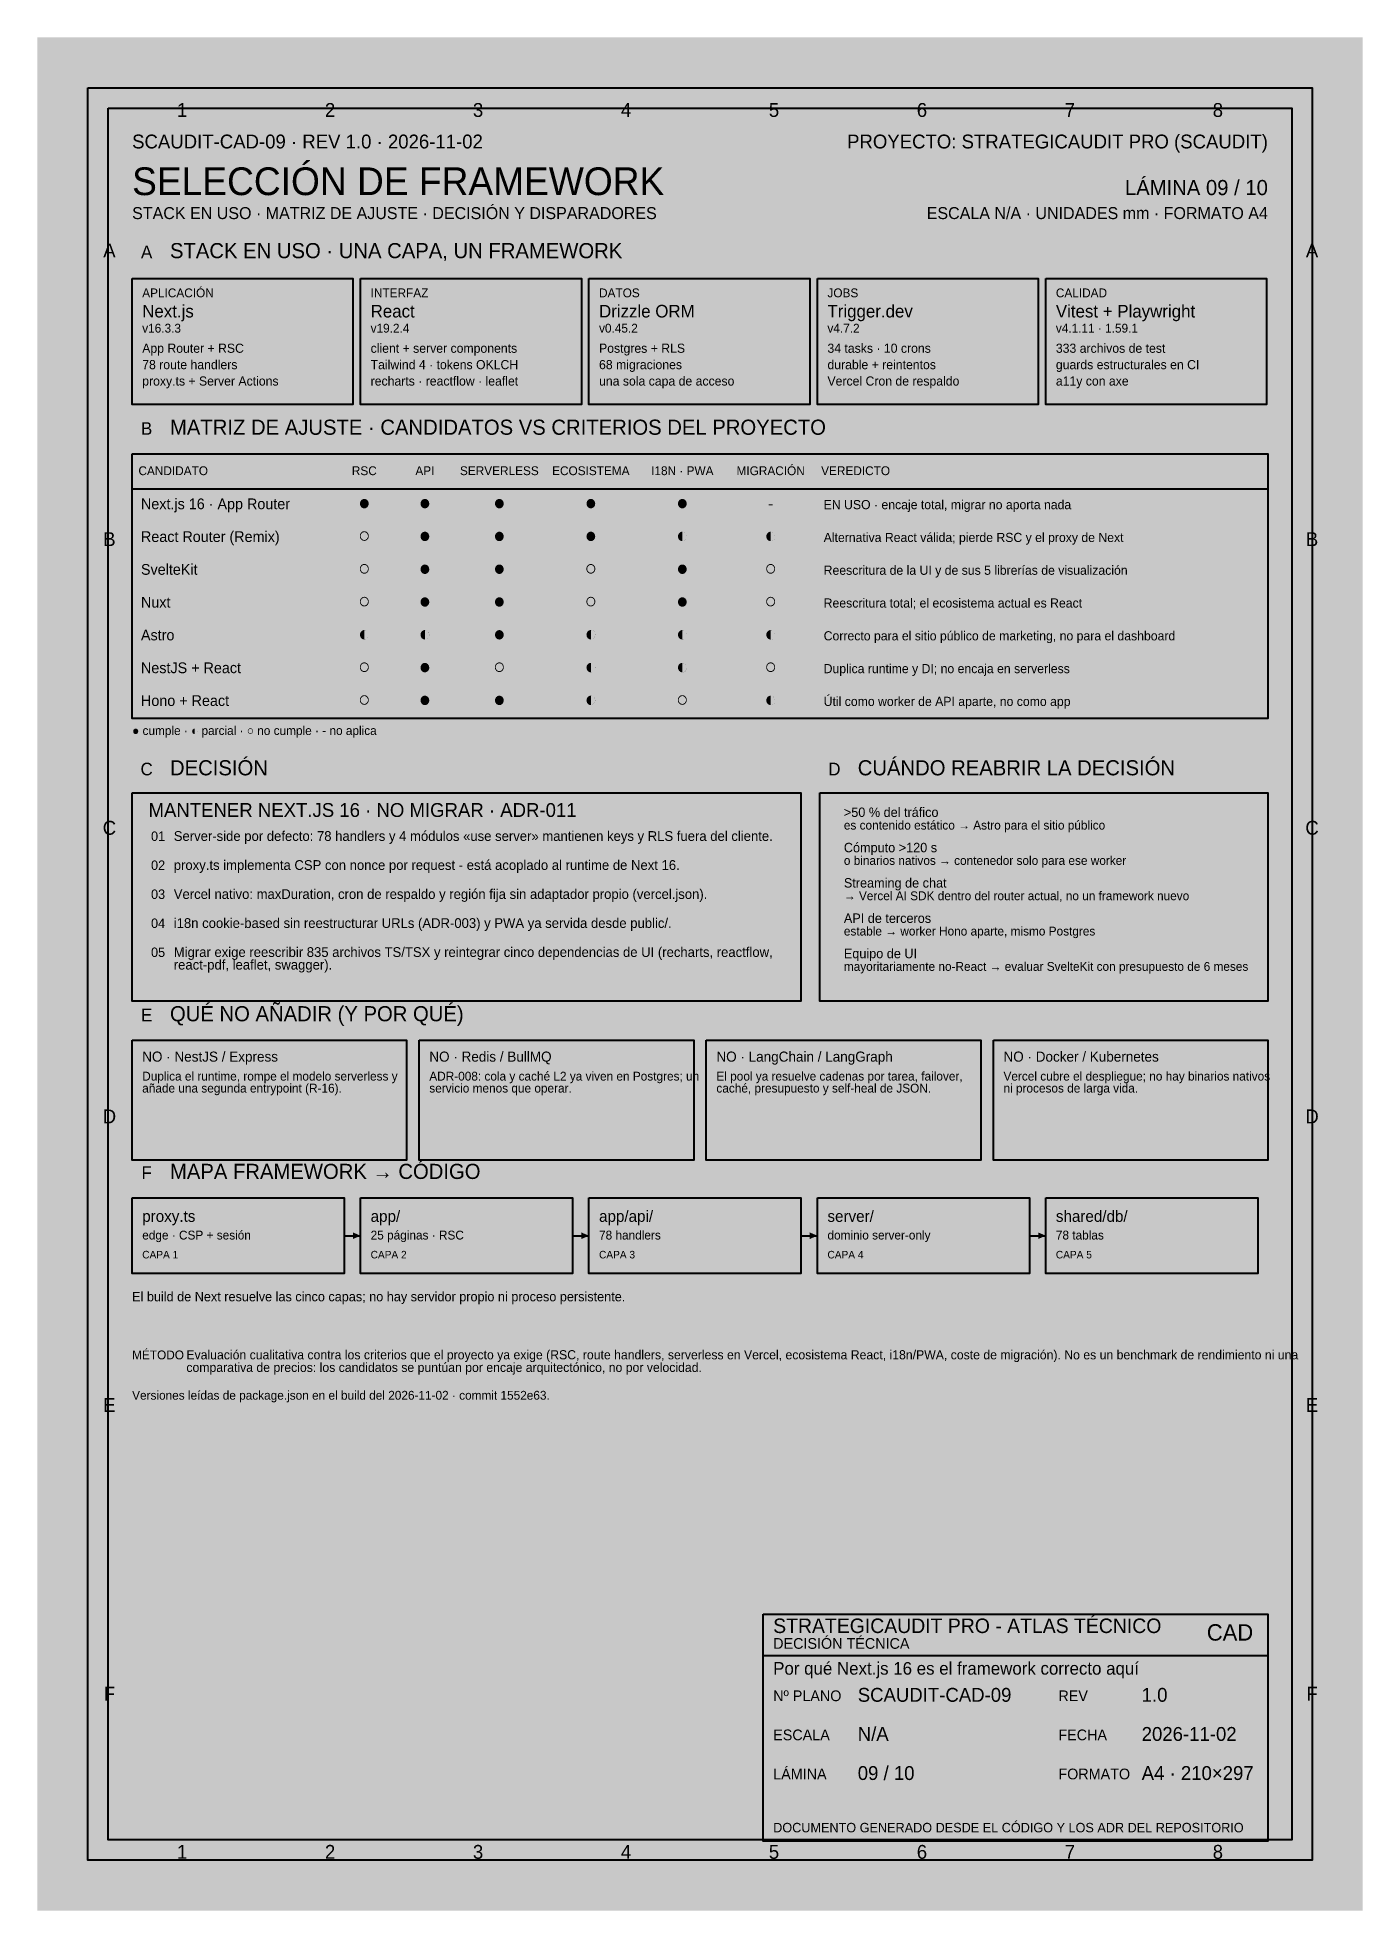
# Model space of a CAD drawing. Header units: millimetres. Extents: x 0 to 210, y 0 to 297.
import ezdxf
from ezdxf.enums import TextEntityAlignment as Align

# ---------------------------------------------------------------- set-up
doc = ezdxf.new("R2010")
doc.units = ezdxf.units.MM
for name, color, linetype, lineweight in [('BLUE', 5, 'CONTINUOUS', 0), ('CARD', 255, 'CONTINUOUS', 0), ('FAINT', 9, 'CONTINUOUS', 9), ('GOLD', 40, 'CONTINUOUS', 0), ('GREEN', 3, 'CONTINUOUS', 0), ('INK', 7, 'CONTINUOUS', 40), ('PAPER', 254, 'CONTINUOUS', 0), ('RED', 1, 'CONTINUOUS', 0), ('SHADE', 253, 'CONTINUOUS', 0), ('SOFT', 8, 'CONTINUOUS', 0), ('TEAL', 4, 'CONTINUOUS', 0)]:
    doc.layers.add(name, color=color, linetype=linetype, lineweight=lineweight)
doc.styles.add('MONO', font='txt', dxfattribs={"width": 0.62})

msp = doc.modelspace()

# ---------------------------------------------------------------- linework, layer by layer
at = {"layer": 'BLUE', "color": 5}
for points in [[(15, 266.8), (41, 266.8), (15, 266.2), (41, 266.2)], [(184.4, 46), (193.6, 46), (184.4, 41.4), (193.6, 41.4)]]:
    msp.add_solid(points, dxfattribs=at)
at = {"layer": 'CARD', "color": 255}
for points in [[(15, 258.8), (50, 258.8), (15, 238.8), (50, 238.8)], [(51.2, 258.8), (86.2, 258.8), (51.2, 238.8), (86.2, 238.8)], [(87.4, 258.8), (122.4, 258.8), (87.4, 238.8), (122.4, 238.8)], [(123.6, 258.8), (158.6, 258.8), (123.6, 238.8), (158.6, 238.8)], [(159.8, 258.8), (194.8, 258.8), (159.8, 238.8), (194.8, 238.8)], [(15, 177.2), (121, 177.2), (15, 144.2), (121, 144.2)], [(124, 177.2), (195, 177.2), (124, 144.2), (195, 144.2)], [(15, 138), (58.5, 138), (15, 119), (58.5, 119)], [(60.5, 138), (104, 138), (60.5, 119), (104, 119)], [(106, 138), (149.5, 138), (106, 119), (149.5, 119)], [(151.5, 138), (195, 138), (151.5, 119), (195, 119)], [(15, 113), (48.6, 113), (15, 101), (48.6, 101)], [(51.2, 113), (84.8, 113), (51.2, 101), (84.8, 101)], [(87.4, 113), (121, 113), (87.4, 101), (121, 101)], [(123.6, 113), (157.2, 113), (123.6, 101), (157.2, 101)], [(159.8, 113), (193.4, 113), (159.8, 101), (193.4, 101)], [(115, 47), (195, 47), (115, 11), (195, 11)]]:
    msp.add_solid(points, dxfattribs=at)
at = {"layer": 'GOLD', "color": 40}
for points in [[(15, 264.2), (19.6, 264.2), (15, 261.2), (19.6, 261.2)], [(15, 258.8), (50, 258.8), (15, 258.2), (50, 258.2)], [(123.6, 258.8), (158.6, 258.8), (123.6, 258.2), (158.6, 258.2)], [(15, 236.2), (19.6, 236.2), (15, 233.2), (19.6, 233.2)], [(15, 182.2), (19.6, 182.2), (15, 179.2), (19.6, 179.2)], [(124, 182.2), (128.6, 182.2), (124, 179.2), (128.6, 179.2)], [(15, 177.2), (15.8, 177.2), (15, 144.2), (15.8, 144.2)], [(126, 169.6), (126.5, 169.6), (126, 165.6), (126.5, 165.6)], [(126, 164), (126.5, 164), (126, 160), (126.5, 160)], [(15, 143.2), (19.6, 143.2), (15, 140.2), (19.6, 140.2)], [(15, 118.2), (19.6, 118.2), (15, 115.2), (19.6, 115.2)]]:
    msp.add_solid(points, dxfattribs=at)
at = {"layer": 'INK'}
for points in [[(8, 289), (202, 289), (202, 8), (8, 8)], [(11.2, 285.8), (198.8, 285.8), (198.8, 11.2), (11.2, 11.2)], [(15, 258.8), (50, 258.8), (50, 238.8), (15, 238.8)], [(51.2, 258.8), (86.2, 258.8), (86.2, 238.8), (51.2, 238.8)], [(87.4, 258.8), (122.4, 258.8), (122.4, 238.8), (87.4, 238.8)], [(123.6, 258.8), (158.6, 258.8), (158.6, 238.8), (123.6, 238.8)], [(159.8, 258.8), (194.8, 258.8), (194.8, 238.8), (159.8, 238.8)], [(15, 231), (195, 231), (195, 225.4), (15, 225.4)], [(15, 231), (195, 231), (195, 189), (15, 189)], [(15, 177.2), (121, 177.2), (121, 144.2), (15, 144.2)], [(124, 177.2), (195, 177.2), (195, 144.2), (124, 144.2)], [(15, 138), (58.5, 138), (58.5, 119), (15, 119)], [(60.5, 138), (104, 138), (104, 119), (60.5, 119)], [(106, 138), (149.5, 138), (149.5, 119), (106, 119)], [(151.5, 138), (195, 138), (195, 119), (151.5, 119)], [(15, 113), (48.6, 113), (48.6, 101), (15, 101)], [(51.2, 113), (84.8, 113), (84.8, 101), (51.2, 101)], [(87.4, 113), (121, 113), (121, 101), (87.4, 101)], [(123.6, 113), (157.2, 113), (157.2, 101), (123.6, 101)], [(159.8, 113), (193.4, 113), (193.4, 101), (159.8, 101)], [(115, 47), (195, 47), (195, 11), (115, 11)], [(115, 47), (195, 47), (195, 40.4), (115, 40.4)]]:
    msp.add_lwpolyline(points, close=True, dxfattribs=at)
for points in [[(48.6, 107), (51.2, 107)], [(84.8, 107), (87.4, 107)], [(121, 107), (123.6, 107)], [(157.2, 107), (159.8, 107)]]:
    msp.add_lwpolyline(points, dxfattribs=at)
at = {"layer": 'INK', "color": 7}
for points in [[(159.8, 258.8), (194.8, 258.8), (159.8, 258.2), (194.8, 258.2)], [(126, 152.8), (126.5, 152.8), (126, 148.8), (126.5, 148.8)], [(51.2, 107), (50, 106.48), (50, 107.52), (50, 107)], [(87.4, 107), (86.2, 106.48), (86.2, 107.52), (86.2, 107)], [(123.6, 107), (122.4, 106.48), (122.4, 107.52), (122.4, 107)], [(159.8, 107), (158.6, 106.48), (158.6, 107.52), (158.6, 107)]]:
    msp.add_solid(points, dxfattribs=at)
at = {"layer": 'PAPER', "color": 254}
for points in [[(0, 297), (210, 297), (0, 0), (210, 0)], [(15, 231), (195, 231), (15, 225.4), (195, 225.4)], [(115, 47), (195, 47), (115, 40.4), (195, 40.4)]]:
    msp.add_solid(points, dxfattribs=at)
at = {"layer": 'RED', "color": 1}
for points in [[(15, 138), (58.5, 138), (15, 137.5), (58.5, 137.5)], [(60.5, 138), (104, 138), (60.5, 137.5), (104, 137.5)], [(106, 138), (149.5, 138), (106, 137.5), (149.5, 137.5)], [(151.5, 138), (195, 138), (151.5, 137.5), (195, 137.5)]]:
    msp.add_solid(points, dxfattribs=at)
at = {"layer": 'SHADE', "color": 253}
msp.add_solid([(15, 225.4), (195, 225.4), (15, 220.2), (195, 220.2)], dxfattribs=at)
at = {"layer": 'TEAL', "color": 4}
for points in [[(51.2, 258.8), (86.2, 258.8), (51.2, 258.2), (86.2, 258.2)], [(87.4, 258.8), (122.4, 258.8), (87.4, 258.2), (122.4, 258.2)], [(126, 175.2), (126.5, 175.2), (126, 171.2), (126.5, 171.2)], [(126, 158.4), (126.5, 158.4), (126, 154.4), (126.5, 154.4)]]:
    msp.add_solid(points, dxfattribs=at)

# ---------------------------------------------------------------- texts
at = {"layer": 'FAINT', "style": 'MONO'}
msp.add_text('-', height=1.8, dxfattribs=at).set_placement((116.2, 222.2), align=Align.CENTER)
for s, height, p in [('● cumple · ◐ parcial · ○ no cumple · - no aplica', 1.4, (15, 186.4)), ('01', 1.5, (18, 169.6)), ('02', 1.5, (18, 165)), ('03', 1.5, (18, 160.4)), ('04', 1.5, (18, 155.8)), ('05', 1.5, (18, 151.2)), ('CAPA 1', 1.2, (16.6, 103.4)), ('CAPA 2', 1.2, (52.8, 103.4)), ('CAPA 3', 1.2, (89, 103.4)), ('CAPA 4', 1.2, (125.2, 103.4)), ('CAPA 5', 1.2, (161.4, 103.4)), ('Versiones leídas de package.json en el build del 2026-11-02 · commit 1552e63.', 1.4, (15, 81)), ('DOCUMENTO GENERADO DESDE EL CÓDIGO Y LOS ADR DEL REPOSITORIO', 1.5, (116.6, 12.4))]:
    msp.add_text(s, height=height, dxfattribs=at).set_placement(p)
at = {"layer": 'GOLD', "style": 'MONO'}
for s, height, p in [('APLICACIÓN', 1.4, (16.6, 255.8)), ('JOBS', 1.4, (125.2, 255.8)), ('MANTENER NEXT.JS 16 · NO MIGRAR · ADR-011', 2.2, (17.6, 173.4))]:
    msp.add_text(s, height=height, dxfattribs=at).set_placement(p)
for p in [(102.2, 216.9), (116.2, 216.9), (51.8, 201.3), (61.4, 201.3), (87.7, 201.3), (102.2, 201.3), (116.2, 201.3), (87.7, 196.1), (102.2, 196.1), (87.7, 190.9), (116.2, 190.9)]:
    msp.add_text('◐', height=2.4, dxfattribs=at).set_placement(p, align=Align.CENTER)
at = {"layer": 'GREEN', "style": 'MONO'}
for p in [(51.8, 222.1), (61.4, 222.1), (73.2, 222.1), (87.7, 222.1), (102.2, 222.1), (61.4, 216.9), (73.2, 216.9), (87.7, 216.9), (61.4, 211.7), (73.2, 211.7), (102.2, 211.7), (61.4, 206.5), (73.2, 206.5), (102.2, 206.5), (73.2, 201.3), (61.4, 196.1), (61.4, 190.9), (73.2, 190.9)]:
    msp.add_text('●', height=2.4, dxfattribs=at).set_placement(p, align=Align.CENTER)
at = {"layer": 'INK', "style": 'MONO'}
for s, height, p in [('SELECCIÓN DE FRAMEWORK', 4.4, (15, 272)), ('STACK EN USO · UNA CAPA, UN FRAMEWORK', 2.4, (21, 262)), ('CALIDAD', 1.4, (161.4, 255.8)), ('Next.js', 2, (16.6, 252.6)), ('React', 2, (52.8, 252.6)), ('Drizzle ORM', 2, (89, 252.6)), ('Trigger.dev', 2, (125.2, 252.6)), ('Vitest + Playwright', 2, (161.4, 252.6)), ('MATRIZ DE AJUSTE · CANDIDATOS VS CRITERIOS DEL PROYECTO', 2.4, (21, 234)), ('CANDIDATO', 1.4, (16, 227.6)), ('VEREDICTO', 1.4, (124.2, 227.6)), ('Next.js 16 · App Router', 1.7, (16.4, 222.2)), ('React Router (Remix)', 1.7, (16.4, 217)), ('SvelteKit', 1.7, (16.4, 211.8)), ('Nuxt', 1.7, (16.4, 206.6)), ('Astro', 1.7, (16.4, 201.4)), ('NestJS + React', 1.7, (16.4, 196.2)), ('Hono + React', 1.7, (16.4, 191)), ('DECISIÓN', 2.4, (21, 180)), ('CUÁNDO REABRIR LA DECISIÓN', 2.4, (130, 180)), ('>50 % del tráfico', 1.5, (127.8, 173.4)), ('Cómputo >120 s', 1.5, (127.8, 167.8)), ('Streaming de chat', 1.5, (127.8, 162.2)), ('API de terceros', 1.5, (127.8, 156.6)), ('Equipo de UI', 1.5, (127.8, 151)), ('QUÉ NO AÑADIR (Y POR QUÉ)', 2.4, (21, 141)), ('MAPA FRAMEWORK → CÓDIGO', 2.4, (21, 116)), ('proxy.ts', 1.8, (16.6, 109.2)), ('app/', 1.8, (52.8, 109.2)), ('app/api/', 1.8, (89, 109.2)), ('server/', 1.8, (125.2, 109.2)), ('shared/db/', 1.8, (161.4, 109.2)), ('MÉTODO', 1.4, (15, 87.4)), ('STRATEGICAUDIT PRO - ATLAS TÉCNICO', 2.3, (116.6, 44)), ('SCAUDIT-CAD-09', 2.2, (130, 33.1)), ('1.0', 2.2, (175, 33.1)), ('N/A', 2.2, (130, 26.9)), ('2026-11-02', 2.2, (175, 26.9)), ('09 / 10', 2.2, (130, 20.7)), ('A4 · 210×297', 2.2, (175, 20.7))]:
    msp.add_text(s, height=height, dxfattribs=at).set_placement(p)
msp.add_text('LÁMINA 09 / 10', height=2.4, dxfattribs=at).set_placement((195, 272), align=Align.RIGHT)
for s, p in [('RSC', (51.8, 227.6)), ('API', (61.4, 227.6)), ('SERVERLESS', (73.2, 227.6)), ('ECOSISTEMA', (87.7, 227.6)), ('I18N · PWA', (102.2, 227.6)), ('MIGRACIÓN', (116.2, 227.6))]:
    msp.add_text(s, height=1.4, dxfattribs=at).set_placement(p, align=Align.CENTER)
at = {"layer": 'PAPER', "style": 'MONO'}
for s, height, p in [('A', 2, (17.3, 262)), ('B', 2, (17.3, 234)), ('C', 2, (17.3, 180)), ('D', 2, (126.3, 180)), ('E', 2, (17.3, 141)), ('F', 2, (17.3, 116)), ('CAD', 2.6, (189, 42.8))]:
    msp.add_text(s, height=height, dxfattribs=at).set_placement(p, align=Align.CENTER)
at = {"layer": 'RED', "style": 'MONO'}
for p in [(51.8, 216.9), (51.8, 211.7), (87.7, 211.7), (116.2, 211.7), (51.8, 206.5), (87.7, 206.5), (116.2, 206.5), (51.8, 196.1), (73.2, 196.1), (116.2, 196.1), (51.8, 190.9), (102.2, 190.9)]:
    msp.add_text('○', height=2.4, dxfattribs=at).set_placement(p, align=Align.CENTER)
for s, p in [('NO · NestJS / Express', (16.6, 134.6)), ('NO · Redis / BullMQ', (62.1, 134.6)), ('NO · LangChain / LangGraph', (107.6, 134.6)), ('NO · Docker / Kubernetes', (153.1, 134.6))]:
    msp.add_text(s, height=1.6, dxfattribs=at).set_placement(p)
at = {"layer": 'SOFT', "style": 'MONO'}
for s, p in [('1', (22.925, 284.4)), ('2', (46.375, 284.4)), ('3', (69.825, 284.4)), ('4', (93.275, 284.4)), ('5', (116.725, 284.4)), ('6', (140.175, 284.4)), ('7', (163.625, 284.4)), ('8', (187.075, 284.4)), ('A', (11.4, 262.117)), ('A', (202, 262.117)), ('B', (11.4, 216.35)), ('B', (202, 216.35)), ('C', (11.4, 170.583)), ('C', (202, 170.583)), ('D', (11.4, 124.817)), ('D', (202, 124.817)), ('E', (11.4, 79.05)), ('E', (202, 79.05)), ('F', (11.4, 33.283)), ('F', (202, 33.283)), ('1', (22.925, 8.2)), ('2', (46.375, 8.2)), ('3', (69.825, 8.2)), ('4', (93.275, 8.2)), ('5', (116.725, 8.2)), ('6', (140.175, 8.2)), ('7', (163.625, 8.2)), ('8', (187.075, 8.2))]:
    msp.add_text(s, height=2.2, dxfattribs=at).set_placement(p, align=Align.CENTER)
for s, height, p in [('SCAUDIT-CAD-09 · REV 1.0 · 2026-11-02', 2.2, (15, 279.4)), ('STACK EN USO · MATRIZ DE AJUSTE · DECISIÓN Y DISPARADORES', 1.9, (15, 268.2)), ('v16.3.3', 1.4, (16.6, 250.2)), ('v19.2.4', 1.4, (52.8, 250.2)), ('v0.45.2', 1.4, (89, 250.2)), ('v4.7.2', 1.4, (125.2, 250.2)), ('v4.1.11 · 1.59.1', 1.4, (161.4, 250.2)), ('App Router + RSC', 1.45, (16.6, 247)), ('client + server components', 1.45, (52.8, 247)), ('Postgres + RLS', 1.45, (89, 247)), ('34 tasks · 10 crons', 1.45, (125.2, 247)), ('333 archivos de test', 1.45, (161.4, 247)), ('78 route handlers', 1.45, (16.6, 244.4)), ('Tailwind 4 · tokens OKLCH', 1.45, (52.8, 244.4)), ('68 migraciones', 1.45, (89, 244.4)), ('durable + reintentos', 1.45, (125.2, 244.4)), ('guards estructurales en CI', 1.45, (161.4, 244.4)), ('proxy.ts + Server Actions', 1.45, (16.6, 241.8)), ('recharts · reactflow · leaflet', 1.45, (52.8, 241.8)), ('una sola capa de acceso', 1.45, (89, 241.8)), ('Vercel Cron de respaldo', 1.45, (125.2, 241.8)), ('a11y con axe', 1.45, (161.4, 241.8)), ('EN USO · encaje total, migrar no aporta nada', 1.45, (124.6, 222.2)), ('Alternativa React válida; pierde RSC y el proxy de Next', 1.45, (124.6, 217)), ('Reescritura de la UI y de sus 5 librerías de visualización', 1.45, (124.6, 211.8)), ('Reescritura total; el ecosistema actual es React', 1.45, (124.6, 206.6)), ('Correcto para el sitio público de marketing, no para el dashboard', 1.45, (124.6, 201.4)), ('Duplica runtime y DI; no encaja en serverless', 1.45, (124.6, 196.2)), ('Útil como worker de API aparte, no como app', 1.45, (124.6, 191)), ('es contenido estático → Astro para el sitio público', 1.4, (127.8, 171.4)), ('Server-side por defecto: 78 handlers y 4 módulos «use server» mantienen keys y RLS fuera del cliente.', 1.55, (21.6, 169.6)), ('proxy.ts implementa CSP con nonce por request - está acoplado al runtime de Next 16.', 1.55, (21.6, 165)), ('o binarios nativos → contenedor solo para ese worker', 1.4, (127.8, 165.8)), ('Vercel nativo: maxDuration, cron de respaldo y región fija sin adaptador propio (vercel.json).', 1.55, (21.6, 160.4)), ('→ Vercel AI SDK dentro del router actual, no un framework nuevo', 1.4, (127.8, 160.2)), ('i18n cookie-based sin reestructurar URLs (ADR-003) y PWA ya servida desde public/.', 1.55, (21.6, 155.8)), ('estable → worker Hono aparte, mismo Postgres', 1.4, (127.8, 154.6)), ('Migrar exige reescribir 835 archivos TS/TSX y reintegrar cinco dependencias de UI (recharts, reactflow,', 1.55, (21.6, 151.2)), ('react-pdf, leaflet, swagger).', 1.55, (21.6, 149.2)), ('mayoritariamente no-React → evaluar SvelteKit con presupuesto de 6 meses', 1.4, (127.8, 149)), ('añade una segunda entrypoint (R-16).', 1.4, (16.6, 129.7)), ('Duplica el runtime, rompe el modelo serverless y', 1.4, (16.6, 131.6)), ('ADR-008: cola y caché L2 ya viven en Postgres; un', 1.4, (62.1, 131.6)), ('servicio menos que operar.', 1.4, (62.1, 129.7)), ('caché, presupuesto y self-heal de JSON.', 1.4, (107.6, 129.7)), ('El pool ya resuelve cadenas por tarea, failover,', 1.4, (107.6, 131.6)), ('Vercel cubre el despliegue; no hay binarios nativos', 1.4, (153.1, 131.6)), ('ni procesos de larga vida.', 1.4, (153.1, 129.7)), ('edge · CSP + sesión', 1.4, (16.6, 106.4)), ('25 páginas · RSC', 1.4, (52.8, 106.4)), ('78 handlers', 1.4, (89, 106.4)), ('dominio server-only', 1.4, (125.2, 106.4)), ('78 tablas', 1.4, (161.4, 106.4)), ('El build de Next resuelve las cinco capas; no hay servidor propio ni proceso persistente.', 1.5, (15, 96.6)), ('comparativa de precios: los candidatos se puntúan por encaje arquitectónico, no por velocidad.', 1.45, (23.6, 85.4)), ('Evaluación cualitativa contra los criterios que el proyecto ya exige (RSC, route handlers, serverless en Vercel, ecosistema React, i18n/PWA, coste de migración). No es un benchmark de rendimiento ni una', 1.45, (23.6, 87.4)), ('DECISIÓN TÉCNICA', 1.7, (116.6, 41.5)), ('Por qué Next.js 16 es el framework correcto aquí', 2, (116.6, 37.4)), ('Nº PLANO', 1.7, (116.6, 33.2)), ('REV', 1.7, (161.8, 33.2)), ('ESCALA', 1.7, (116.6, 27)), ('FECHA', 1.7, (161.8, 27)), ('LÁMINA', 1.7, (116.6, 20.8)), ('FORMATO', 1.7, (161.8, 20.8))]:
    msp.add_text(s, height=height, dxfattribs=at).set_placement(p)
for s, height, p in [('PROYECTO: STRATEGICAUDIT PRO (SCAUDIT)', 2.2, (195, 279.4)), ('ESCALA N/A · UNIDADES mm · FORMATO A4', 1.9, (195, 268.2))]:
    msp.add_text(s, height=height, dxfattribs=at).set_placement(p, align=Align.RIGHT)
at = {"layer": 'TEAL', "style": 'MONO'}
for s, p in [('INTERFAZ', (52.8, 255.8)), ('DATOS', (89, 255.8))]:
    msp.add_text(s, height=1.4, dxfattribs=at).set_placement(p)

doc.saveas('drawing.dxf')
